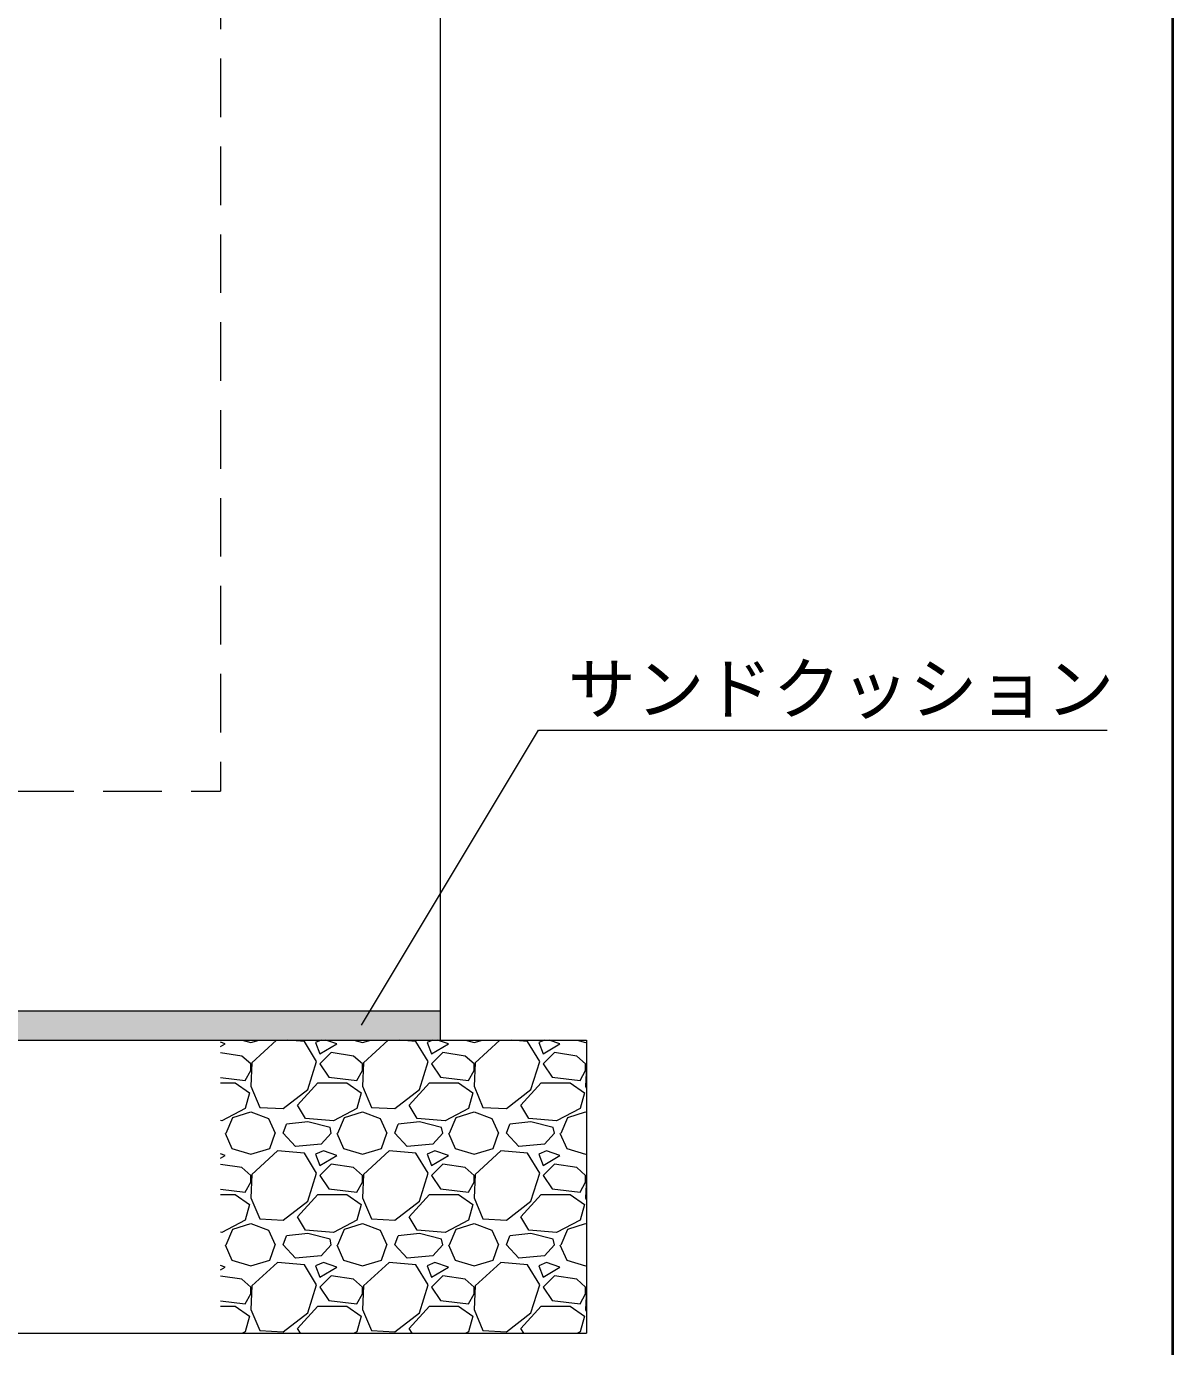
# Model space of a CAD drawing. Units: millimetres at full size; details may follow other scales. Extents: x 77366 to 106166, y -28085 to 6898.
# Drawn here: x 80583 to 81366, y -4128 to -3227 of the extents above; entities that cross this region are included whole.
import ezdxf
from ezdxf.enums import TextEntityAlignment as Align

# ---------------------------------------------------------------- set-up
doc = ezdxf.new("R2010")
doc.units = ezdxf.units.MM
doc.header["$LTSCALE"] = 50
doc.linetypes.add('USER2', pattern=[1.2, 0.8, -0.4])
doc.layers.add('モルタル', color=7, linetype='Continuous')
for name, color, linetype, lineweight in [('図枠', 7, 'Continuous', 5), ('基礎', 7, 'Continuous', 5), ('引出線', 4, 'Continuous', 13), ('本体', 2, 'Continuous', 20)]:
    doc.layers.add(name, color=color, linetype=linetype, lineweight=lineweight)
doc.styles.add('ＭＳ ゴシック', font='')
doc.styles.get('ＭＳ ゴシック').set_extended_font_data('MS Gothic')

# ---------------------------------------------------------------- blocks, each defined once
blk = doc.blocks.new('filled_arrow')
at = {"color": 0, "linetype": 'Continuous', "lineweight": -2}
blk.add_solid([(7.5, 1.25), (0, 0), (7.5, -1.25)], dxfattribs=at)

msp = doc.modelspace()

# ---------------------------------------------------------------- hatches: boundary and pattern name
at = {"layer": 'モルタル'}
msp.add_hatch(color=256, dxfattribs=at).paths.add_polyline_path([(80065.8, -3899.22), (80065.8, -3919.22), (80865.8, -3919.22), (80865.8, -3899.22)])

# ---------------------------------------------------------------- linework, layer by layer
at = {"layer": '図枠', "lineweight": 40}
msp.add_line((81365.8, -1525.36), (81365.8, -7065.36), dxfattribs=at)
at = {"layer": '基礎', "color": 3, "lineweight": 20}
for p, q in [((79965.8, -3919.22), (80965.8, -3919.22)), ((80965.8, -3919.22), (80965.8, -4119.22)), ((79965.8, -4119.22), (80965.8, -4119.22))]:
    msp.add_line(p, q, dxfattribs=at)
at = {"layer": '基礎'}
for p, q in [((80730.77, -3919.22), (80736.55, -3920.92)), ((80736.55, -3920.92), (80742.33, -3919.22)), ((80754.2, -3919.22), (80737.31, -3934.64)), ((80773.13, -3920.16), (80761.87, -3919.22)), ((80784.71, -3919.22), (80780.75, -3920.92)), ((80795.22, -3921.69), (80787.84, -3919.22)), ((80806.97, -3919.22), (80812.75, -3920.92)), ((80812.75, -3920.92), (80818.53, -3919.22)), ((80830.4, -3919.22), (80813.51, -3934.64)), ((80849.33, -3920.16), (80838.07, -3919.22)), ((80860.91, -3919.22), (80856.95, -3920.92)), ((80871.42, -3921.69), (80864.04, -3919.22)), ((80883.17, -3919.22), (80888.95, -3920.92)), ((80888.95, -3920.92), (80894.73, -3919.22)), ((80906.6, -3919.22), (80889.71, -3934.64)), ((80925.53, -3920.16), (80914.27, -3919.22)), ((80937.11, -3919.22), (80933.15, -3920.92)), ((80947.62, -3921.69), (80940.24, -3919.22)), ((80959.37, -3919.22), (80965.15, -3920.92)), ((80719.02, -3921.69), (80715.8, -3920.61)), ((80715.8, -3923.62), (80719.02, -3921.69)), ((80730.45, -3930.07), (80715.8, -3927.87)), ((80781.51, -3933.88), (80773.13, -3920.16)), ((80780.75, -3920.92), (80783.79, -3928.54)), ((80783.79, -3928.54), (80795.22, -3921.69)), ((80791.41, -3927.78), (80783.79, -3935.4)), ((80806.65, -3930.07), (80791.41, -3927.78)), ((80857.71, -3933.88), (80849.33, -3920.16)), ((80856.95, -3920.92), (80859.99, -3928.54)), ((80859.99, -3928.54), (80871.42, -3921.69)), ((80867.61, -3927.78), (80859.99, -3935.4)), ((80882.85, -3930.07), (80867.61, -3927.78)), ((80933.91, -3933.88), (80925.53, -3920.16)), ((80933.15, -3920.92), (80936.19, -3928.54)), ((80936.19, -3928.54), (80947.62, -3921.69)), ((80943.81, -3927.78), (80936.19, -3935.4)), ((80959.05, -3930.07), (80943.81, -3927.78)), ((80965.15, -3920.92), (80965.8, -3920.73)), ((80736.55, -3935.4), (80730.45, -3930.07)), ((80737.31, -3934.64), (80736.55, -3950.64)), ((80736.55, -3939.97), (80736.55, -3935.4)), ((80775.41, -3952.93), (80781.51, -3933.88)), ((80783.79, -3935.4), (80789.89, -3944.55)), ((80812.75, -3935.4), (80806.65, -3930.07)), ((80813.51, -3934.64), (80812.75, -3950.64)), ((80812.75, -3939.97), (80812.75, -3935.4)), ((80851.61, -3952.93), (80857.71, -3933.88)), ((80859.99, -3935.4), (80866.09, -3944.55)), ((80888.95, -3935.4), (80882.85, -3930.07)), ((80889.71, -3934.64), (80888.95, -3950.64)), ((80888.95, -3939.97), (80888.95, -3935.4)), ((80927.81, -3952.93), (80933.91, -3933.88)), ((80936.19, -3935.4), (80942.29, -3944.55)), ((80965.15, -3935.4), (80959.05, -3930.07)), ((80965.15, -3939.97), (80965.15, -3935.4)), ((80965.8, -3937.06), (80965.15, -3950.64)), ((80715.8, -3944.8), (80732.74, -3946.83)), ((80732.74, -3946.83), (80736.55, -3939.97)), ((80789.89, -3944.55), (80808.94, -3946.83)), ((80808.94, -3946.83), (80812.75, -3939.97)), ((80866.09, -3944.55), (80885.14, -3946.83)), ((80885.14, -3946.83), (80888.95, -3939.97)), ((80942.29, -3944.55), (80961.34, -3946.83)), ((80961.34, -3946.83), (80965.15, -3939.97)), ((80715.8, -3948.36), (80725.88, -3948.36)), ((80725.88, -3948.36), (80735.79, -3955.21)), ((80735.79, -3955.21), (80732.74, -3965.88)), ((80736.55, -3950.64), (80742.65, -3965.12)), ((80758.65, -3965.88), (80775.41, -3952.93)), ((80768.55, -3963.6), (80782.27, -3948.36)), ((80782.27, -3948.36), (80802.08, -3948.36)), ((80802.08, -3948.36), (80811.99, -3955.21)), ((80811.99, -3955.21), (80808.94, -3965.88)), ((80812.75, -3950.64), (80818.85, -3965.12)), ((80834.85, -3965.88), (80851.61, -3952.93)), ((80844.75, -3963.6), (80858.47, -3948.36)), ((80858.47, -3948.36), (80878.28, -3948.36)), ((80878.28, -3948.36), (80888.19, -3955.21)), ((80888.19, -3955.21), (80885.14, -3965.88)), ((80888.95, -3950.64), (80895.05, -3965.12)), ((80911.05, -3965.88), (80927.81, -3952.93)), ((80920.95, -3963.6), (80934.67, -3948.36)), ((80934.67, -3948.36), (80954.48, -3948.36)), ((80954.48, -3948.36), (80964.39, -3955.21)), ((80964.39, -3955.21), (80961.34, -3965.88)), ((80965.15, -3950.64), (80965.8, -3952.18)), ((80773.89, -3972.74), (80768.55, -3963.6)), ((80850.09, -3972.74), (80844.75, -3963.6)), ((80926.29, -3972.74), (80920.95, -3963.6)), ((80732.74, -3965.88), (80716.74, -3974.26)), ((80719.79, -3982.65), (80724.36, -3971.98)), ((80724.36, -3971.98), (80736.55, -3968.17)), ((80736.55, -3968.17), (80748.74, -3972.74)), ((80742.65, -3965.12), (80758.65, -3965.88)), ((80748.74, -3972.74), (80753.31, -3982.65)), ((80792.94, -3974.26), (80773.89, -3972.74)), ((80808.94, -3965.88), (80792.94, -3974.26)), ((80795.99, -3982.65), (80800.56, -3971.98)), ((80800.56, -3971.98), (80812.75, -3968.17)), ((80812.75, -3968.17), (80824.94, -3972.74)), ((80818.85, -3965.12), (80834.85, -3965.88)), ((80824.94, -3972.74), (80829.51, -3982.65)), ((80869.14, -3974.26), (80850.09, -3972.74)), ((80885.14, -3965.88), (80869.14, -3974.26)), ((80872.19, -3982.65), (80876.76, -3971.98)), ((80876.76, -3971.98), (80888.95, -3968.17)), ((80888.95, -3968.17), (80901.14, -3972.74)), ((80895.05, -3965.12), (80911.05, -3965.88)), ((80901.14, -3972.74), (80905.71, -3982.65)), ((80945.34, -3974.26), (80926.29, -3972.74)), ((80961.34, -3965.88), (80945.34, -3974.26)), ((80948.39, -3982.65), (80952.96, -3971.98)), ((80952.96, -3971.98), (80965.15, -3968.17)), ((80965.15, -3968.17), (80965.8, -3968.41)), ((80716.74, -3974.26), (80715.8, -3974.19)), ((80719.02, -3982.65), (80723.6, -3993.31)), ((80749.5, -3993.31), (80753.31, -3982.65)), ((80758.65, -3982.65), (80760.93, -3976.55)), ((80767.03, -3991.79), (80758.65, -3982.65)), ((80775.41, -3975.03), (80760.93, -3976.55)), ((80790.65, -3978.84), (80775.41, -3975.03)), ((80791.41, -3982.65), (80784.56, -3990.27)), ((80791.41, -3982.65), (80790.65, -3978.84)), ((80795.22, -3982.65), (80799.8, -3993.31)), ((80825.7, -3993.31), (80829.51, -3982.65)), ((80834.85, -3982.65), (80837.13, -3976.55)), ((80843.23, -3991.79), (80834.85, -3982.65)), ((80851.61, -3975.03), (80837.13, -3976.55)), ((80866.85, -3978.84), (80851.61, -3975.03)), ((80867.61, -3982.65), (80860.76, -3990.27)), ((80867.61, -3982.65), (80866.85, -3978.84)), ((80871.42, -3982.65), (80876, -3993.31)), ((80901.9, -3993.31), (80905.71, -3982.65)), ((80911.05, -3982.65), (80913.33, -3976.55)), ((80919.43, -3991.79), (80911.05, -3982.65)), ((80927.81, -3975.03), (80913.33, -3976.55)), ((80943.05, -3978.84), (80927.81, -3975.03)), ((80943.81, -3982.65), (80936.96, -3990.27)), ((80943.81, -3982.65), (80943.05, -3978.84)), ((80947.62, -3982.65), (80952.2, -3993.31)), ((80784.56, -3990.27), (80767.03, -3991.79)), ((80860.76, -3990.27), (80843.23, -3991.79)), ((80936.96, -3990.27), (80919.43, -3991.79)), ((80719.02, -3997.89), (80715.8, -3996.81)), ((80715.8, -3999.82), (80719.02, -3997.89)), ((80723.6, -3993.31), (80736.55, -3997.12)), ((80736.55, -3997.12), (80749.5, -3993.31)), ((80754.84, -3994.84), (80737.31, -4010.84)), ((80773.13, -3996.36), (80754.84, -3994.84)), ((80781.51, -4010.08), (80773.13, -3996.36)), ((80786.08, -3994.84), (80780.75, -3997.12)), ((80780.75, -3997.12), (80783.79, -4004.74)), ((80783.79, -4004.74), (80795.22, -3997.89)), ((80795.22, -3997.89), (80786.08, -3994.84)), ((80799.8, -3993.31), (80812.75, -3997.12)), ((80812.75, -3997.12), (80825.7, -3993.31)), ((80831.04, -3994.84), (80813.51, -4010.84)), ((80849.33, -3996.36), (80831.04, -3994.84)), ((80857.71, -4010.08), (80849.33, -3996.36)), ((80862.28, -3994.84), (80856.95, -3997.12)), ((80856.95, -3997.12), (80859.99, -4004.74)), ((80859.99, -4004.74), (80871.42, -3997.89)), ((80871.42, -3997.89), (80862.28, -3994.84)), ((80876, -3993.31), (80888.95, -3997.12)), ((80888.95, -3997.12), (80901.9, -3993.31)), ((80907.24, -3994.84), (80889.71, -4010.84)), ((80925.53, -3996.36), (80907.24, -3994.84)), ((80933.91, -4010.08), (80925.53, -3996.36)), ((80938.48, -3994.84), (80933.15, -3997.12)), ((80933.15, -3997.12), (80936.19, -4004.74)), ((80936.19, -4004.74), (80947.62, -3997.89)), ((80947.62, -3997.89), (80938.48, -3994.84)), ((80952.2, -3993.31), (80965.15, -3997.12)), ((80965.15, -3997.12), (80965.8, -3996.93)), ((80730.45, -4006.27), (80715.8, -4004.07)), ((80736.55, -4011.6), (80730.45, -4006.27)), ((80791.41, -4003.98), (80783.79, -4011.6)), ((80806.65, -4006.27), (80791.41, -4003.98)), ((80812.75, -4011.6), (80806.65, -4006.27)), ((80867.61, -4003.98), (80859.99, -4011.6)), ((80882.85, -4006.27), (80867.61, -4003.98)), ((80888.95, -4011.6), (80882.85, -4006.27)), ((80943.81, -4003.98), (80936.19, -4011.6)), ((80959.05, -4006.27), (80943.81, -4003.98)), ((80965.15, -4011.6), (80959.05, -4006.27)), ((80732.74, -4023.03), (80736.55, -4016.17)), ((80737.31, -4010.84), (80736.55, -4026.84)), ((80736.55, -4016.17), (80736.55, -4011.6)), ((80775.41, -4029.13), (80781.51, -4010.08)), ((80783.79, -4011.6), (80789.89, -4020.75)), ((80808.94, -4023.03), (80812.75, -4016.17)), ((80813.51, -4010.84), (80812.75, -4026.84)), ((80812.75, -4016.17), (80812.75, -4011.6)), ((80851.61, -4029.13), (80857.71, -4010.08)), ((80859.99, -4011.6), (80866.09, -4020.75)), ((80885.14, -4023.03), (80888.95, -4016.17)), ((80889.71, -4010.84), (80888.95, -4026.84)), ((80888.95, -4016.17), (80888.95, -4011.6)), ((80927.81, -4029.13), (80933.91, -4010.08)), ((80936.19, -4011.6), (80942.29, -4020.75)), ((80961.34, -4023.03), (80965.15, -4016.17)), ((80965.15, -4016.17), (80965.15, -4011.6)), ((80965.8, -4013.26), (80965.15, -4026.84)), ((80715.8, -4021), (80732.74, -4023.03)), ((80715.8, -4024.56), (80725.88, -4024.56)), ((80725.88, -4024.56), (80735.79, -4031.41)), ((80736.55, -4026.84), (80742.65, -4041.32)), ((80768.55, -4039.8), (80782.27, -4024.56)), ((80782.27, -4024.56), (80802.08, -4024.56)), ((80789.89, -4020.75), (80808.94, -4023.03)), ((80802.08, -4024.56), (80811.99, -4031.41)), ((80812.75, -4026.84), (80818.85, -4041.32)), ((80844.75, -4039.8), (80858.47, -4024.56)), ((80858.47, -4024.56), (80878.28, -4024.56)), ((80866.09, -4020.75), (80885.14, -4023.03)), ((80878.28, -4024.56), (80888.19, -4031.41)), ((80888.95, -4026.84), (80895.05, -4041.32)), ((80920.95, -4039.8), (80934.67, -4024.56)), ((80934.67, -4024.56), (80954.48, -4024.56)), ((80942.29, -4020.75), (80961.34, -4023.03)), ((80954.48, -4024.56), (80964.39, -4031.41)), ((80965.15, -4026.84), (80965.8, -4028.38)), ((80735.79, -4031.41), (80732.74, -4042.08)), ((80758.65, -4042.08), (80775.41, -4029.13)), ((80811.99, -4031.41), (80808.94, -4042.08)), ((80834.85, -4042.08), (80851.61, -4029.13)), ((80888.19, -4031.41), (80885.14, -4042.08)), ((80911.05, -4042.08), (80927.81, -4029.13)), ((80964.39, -4031.41), (80961.34, -4042.08)), ((80732.74, -4042.08), (80716.74, -4050.46)), ((80724.36, -4048.18), (80736.55, -4044.37)), ((80736.55, -4044.37), (80748.74, -4048.94)), ((80742.65, -4041.32), (80758.65, -4042.08)), ((80773.89, -4048.94), (80768.55, -4039.8)), ((80808.94, -4042.08), (80792.94, -4050.46)), ((80800.56, -4048.18), (80812.75, -4044.37)), ((80812.75, -4044.37), (80824.94, -4048.94)), ((80818.85, -4041.32), (80834.85, -4042.08)), ((80850.09, -4048.94), (80844.75, -4039.8)), ((80885.14, -4042.08), (80869.14, -4050.46)), ((80876.76, -4048.18), (80888.95, -4044.37)), ((80888.95, -4044.37), (80901.14, -4048.94)), ((80895.05, -4041.32), (80911.05, -4042.08)), ((80926.29, -4048.94), (80920.95, -4039.8)), ((80961.34, -4042.08), (80945.34, -4050.46)), ((80952.96, -4048.18), (80965.15, -4044.37)), ((80965.15, -4044.37), (80965.8, -4044.61)), ((80716.74, -4050.46), (80715.8, -4050.39)), ((80719.79, -4058.85), (80724.36, -4048.18)), ((80748.74, -4048.94), (80753.31, -4058.85)), ((80758.65, -4058.85), (80760.93, -4052.75)), ((80775.41, -4051.23), (80760.93, -4052.75)), ((80792.94, -4050.46), (80773.89, -4048.94)), ((80790.65, -4055.04), (80775.41, -4051.23)), ((80791.41, -4058.85), (80790.65, -4055.04)), ((80795.99, -4058.85), (80800.56, -4048.18)), ((80824.94, -4048.94), (80829.51, -4058.85)), ((80834.85, -4058.85), (80837.13, -4052.75)), ((80851.61, -4051.23), (80837.13, -4052.75)), ((80869.14, -4050.46), (80850.09, -4048.94)), ((80866.85, -4055.04), (80851.61, -4051.23)), ((80867.61, -4058.85), (80866.85, -4055.04)), ((80872.19, -4058.85), (80876.76, -4048.18)), ((80901.14, -4048.94), (80905.71, -4058.85)), ((80911.05, -4058.85), (80913.33, -4052.75)), ((80927.81, -4051.23), (80913.33, -4052.75)), ((80945.34, -4050.46), (80926.29, -4048.94)), ((80943.05, -4055.04), (80927.81, -4051.23)), ((80943.81, -4058.85), (80943.05, -4055.04)), ((80948.39, -4058.85), (80952.96, -4048.18)), ((80719.02, -4058.85), (80723.6, -4069.51)), ((80749.5, -4069.51), (80753.31, -4058.85)), ((80767.03, -4067.99), (80758.65, -4058.85)), ((80791.41, -4058.85), (80784.56, -4066.47)), ((80795.22, -4058.85), (80799.8, -4069.51)), ((80825.7, -4069.51), (80829.51, -4058.85)), ((80843.23, -4067.99), (80834.85, -4058.85)), ((80867.61, -4058.85), (80860.76, -4066.47)), ((80871.42, -4058.85), (80876, -4069.51)), ((80901.9, -4069.51), (80905.71, -4058.85)), ((80919.43, -4067.99), (80911.05, -4058.85)), ((80943.81, -4058.85), (80936.96, -4066.47)), ((80947.62, -4058.85), (80952.2, -4069.51)), ((80719.02, -4074.09), (80715.8, -4073.01)), ((80723.6, -4069.51), (80736.55, -4073.32)), ((80736.55, -4073.32), (80749.5, -4069.51)), ((80754.84, -4071.04), (80737.31, -4087.04)), ((80773.13, -4072.56), (80754.84, -4071.04)), ((80784.56, -4066.47), (80767.03, -4067.99)), ((80781.51, -4086.28), (80773.13, -4072.56)), ((80786.08, -4071.04), (80780.75, -4073.32)), ((80795.22, -4074.09), (80786.08, -4071.04)), ((80799.8, -4069.51), (80812.75, -4073.32)), ((80812.75, -4073.32), (80825.7, -4069.51)), ((80831.04, -4071.04), (80813.51, -4087.04)), ((80849.33, -4072.56), (80831.04, -4071.04)), ((80860.76, -4066.47), (80843.23, -4067.99)), ((80857.71, -4086.28), (80849.33, -4072.56)), ((80862.28, -4071.04), (80856.95, -4073.32)), ((80871.42, -4074.09), (80862.28, -4071.04)), ((80876, -4069.51), (80888.95, -4073.32)), ((80888.95, -4073.32), (80901.9, -4069.51)), ((80907.24, -4071.04), (80889.71, -4087.04)), ((80925.53, -4072.56), (80907.24, -4071.04)), ((80936.96, -4066.47), (80919.43, -4067.99)), ((80933.91, -4086.28), (80925.53, -4072.56)), ((80938.48, -4071.04), (80933.15, -4073.32)), ((80947.62, -4074.09), (80938.48, -4071.04)), ((80952.2, -4069.51), (80965.15, -4073.32)), ((80965.15, -4073.32), (80965.8, -4073.13)), ((80715.8, -4076.02), (80719.02, -4074.09)), ((80730.45, -4082.47), (80715.8, -4080.27)), ((80780.75, -4073.32), (80783.79, -4080.94)), ((80783.79, -4080.94), (80795.22, -4074.09)), ((80791.41, -4080.18), (80783.79, -4087.8)), ((80806.65, -4082.47), (80791.41, -4080.18)), ((80856.95, -4073.32), (80859.99, -4080.94)), ((80859.99, -4080.94), (80871.42, -4074.09)), ((80867.61, -4080.18), (80859.99, -4087.8)), ((80882.85, -4082.47), (80867.61, -4080.18)), ((80933.15, -4073.32), (80936.19, -4080.94)), ((80936.19, -4080.94), (80947.62, -4074.09)), ((80943.81, -4080.18), (80936.19, -4087.8)), ((80959.05, -4082.47), (80943.81, -4080.18)), ((80736.55, -4087.8), (80730.45, -4082.47)), ((80737.31, -4087.04), (80736.55, -4103.04)), ((80736.55, -4092.37), (80736.55, -4087.8)), ((80775.41, -4105.33), (80781.51, -4086.28)), ((80783.79, -4087.8), (80789.89, -4096.95)), ((80812.75, -4087.8), (80806.65, -4082.47)), ((80813.51, -4087.04), (80812.75, -4103.04)), ((80812.75, -4092.37), (80812.75, -4087.8)), ((80851.61, -4105.33), (80857.71, -4086.28)), ((80859.99, -4087.8), (80866.09, -4096.95)), ((80888.95, -4087.8), (80882.85, -4082.47)), ((80889.71, -4087.04), (80888.95, -4103.04)), ((80888.95, -4092.37), (80888.95, -4087.8)), ((80927.81, -4105.33), (80933.91, -4086.28)), ((80936.19, -4087.8), (80942.29, -4096.95)), ((80965.15, -4087.8), (80959.05, -4082.47)), ((80965.15, -4092.37), (80965.15, -4087.8)), ((80965.8, -4089.46), (80965.15, -4103.04)), ((80715.8, -4097.2), (80732.74, -4099.23)), ((80732.74, -4099.23), (80736.55, -4092.37)), ((80789.89, -4096.95), (80808.94, -4099.23)), ((80808.94, -4099.23), (80812.75, -4092.37)), ((80866.09, -4096.95), (80885.14, -4099.23)), ((80885.14, -4099.23), (80888.95, -4092.37)), ((80942.29, -4096.95), (80961.34, -4099.23)), ((80961.34, -4099.23), (80965.15, -4092.37)), ((80715.8, -4100.76), (80725.88, -4100.76)), ((80725.88, -4100.76), (80735.79, -4107.61)), ((80735.79, -4107.61), (80732.74, -4118.28)), ((80736.55, -4103.04), (80742.65, -4117.52)), ((80758.65, -4118.28), (80775.41, -4105.33)), ((80768.55, -4116), (80782.27, -4100.76)), ((80782.27, -4100.76), (80802.08, -4100.76)), ((80802.08, -4100.76), (80811.99, -4107.61)), ((80811.99, -4107.61), (80808.94, -4118.28)), ((80812.75, -4103.04), (80818.85, -4117.52)), ((80834.85, -4118.28), (80851.61, -4105.33)), ((80844.75, -4116), (80858.47, -4100.76)), ((80858.47, -4100.76), (80878.28, -4100.76)), ((80878.28, -4100.76), (80888.19, -4107.61)), ((80888.19, -4107.61), (80885.14, -4118.28)), ((80888.95, -4103.04), (80895.05, -4117.52)), ((80911.05, -4118.28), (80927.81, -4105.33)), ((80920.95, -4116), (80934.67, -4100.76)), ((80934.67, -4100.76), (80954.48, -4100.76)), ((80954.48, -4100.76), (80964.39, -4107.61)), ((80964.39, -4107.61), (80961.34, -4118.28)), ((80965.15, -4103.04), (80965.8, -4104.58)), ((80742.65, -4117.52), (80758.65, -4118.28)), ((80770.44, -4119.22), (80768.55, -4116)), ((80818.85, -4117.52), (80834.85, -4118.28)), ((80846.64, -4119.22), (80844.75, -4116)), ((80895.05, -4117.52), (80911.05, -4118.28)), ((80922.84, -4119.22), (80920.95, -4116)), ((80732.74, -4118.28), (80730.94, -4119.22)), ((80808.94, -4118.28), (80807.14, -4119.22)), ((80885.14, -4118.28), (80883.34, -4119.22)), ((80961.34, -4118.28), (80959.54, -4119.22))]:
    msp.add_line(p, q, dxfattribs=at)
at = {"layer": '引出線'}
msp.add_lwpolyline([(80812.07, -3908.97), (80932.99, -3707.68), (81321.21, -3707.68)], dxfattribs=at)
at = {"layer": '本体', "linetype": 'USER2', "lineweight": 9}
for p in [(80715.8, -2649.22), (80215.8, -3749.22)]:
    msp.add_line(p, (80715.8, -3749.22), dxfattribs=at)
at = {"layer": '本体'}
for p, q in [((80865.8, -2655.22), (80865.8, -3899.22)), ((80065.8, -3899.22), (80865.8, -3899.22)), ((80865.8, -3899.22), (80865.8, -3919.22))]:
    msp.add_line(p, q, dxfattribs=at)

# ---------------------------------------------------------------- block references
at = {"layer": '引出線', "xscale": 0.133, "yscale": 0.133, "rotation": 59}
msp.add_blockref('filled_arrow', (80812.07, -3908.97), dxfattribs=at)

# ---------------------------------------------------------------- texts
at = {"layer": '引出線', "style": 'ＭＳ ゴシック'}
msp.add_text('サンドクッション', height=34.18, dxfattribs=at).set_placement((80952.99, -3662.28), align=Align.TOP_LEFT)

doc.saveas('drawing.dxf')
